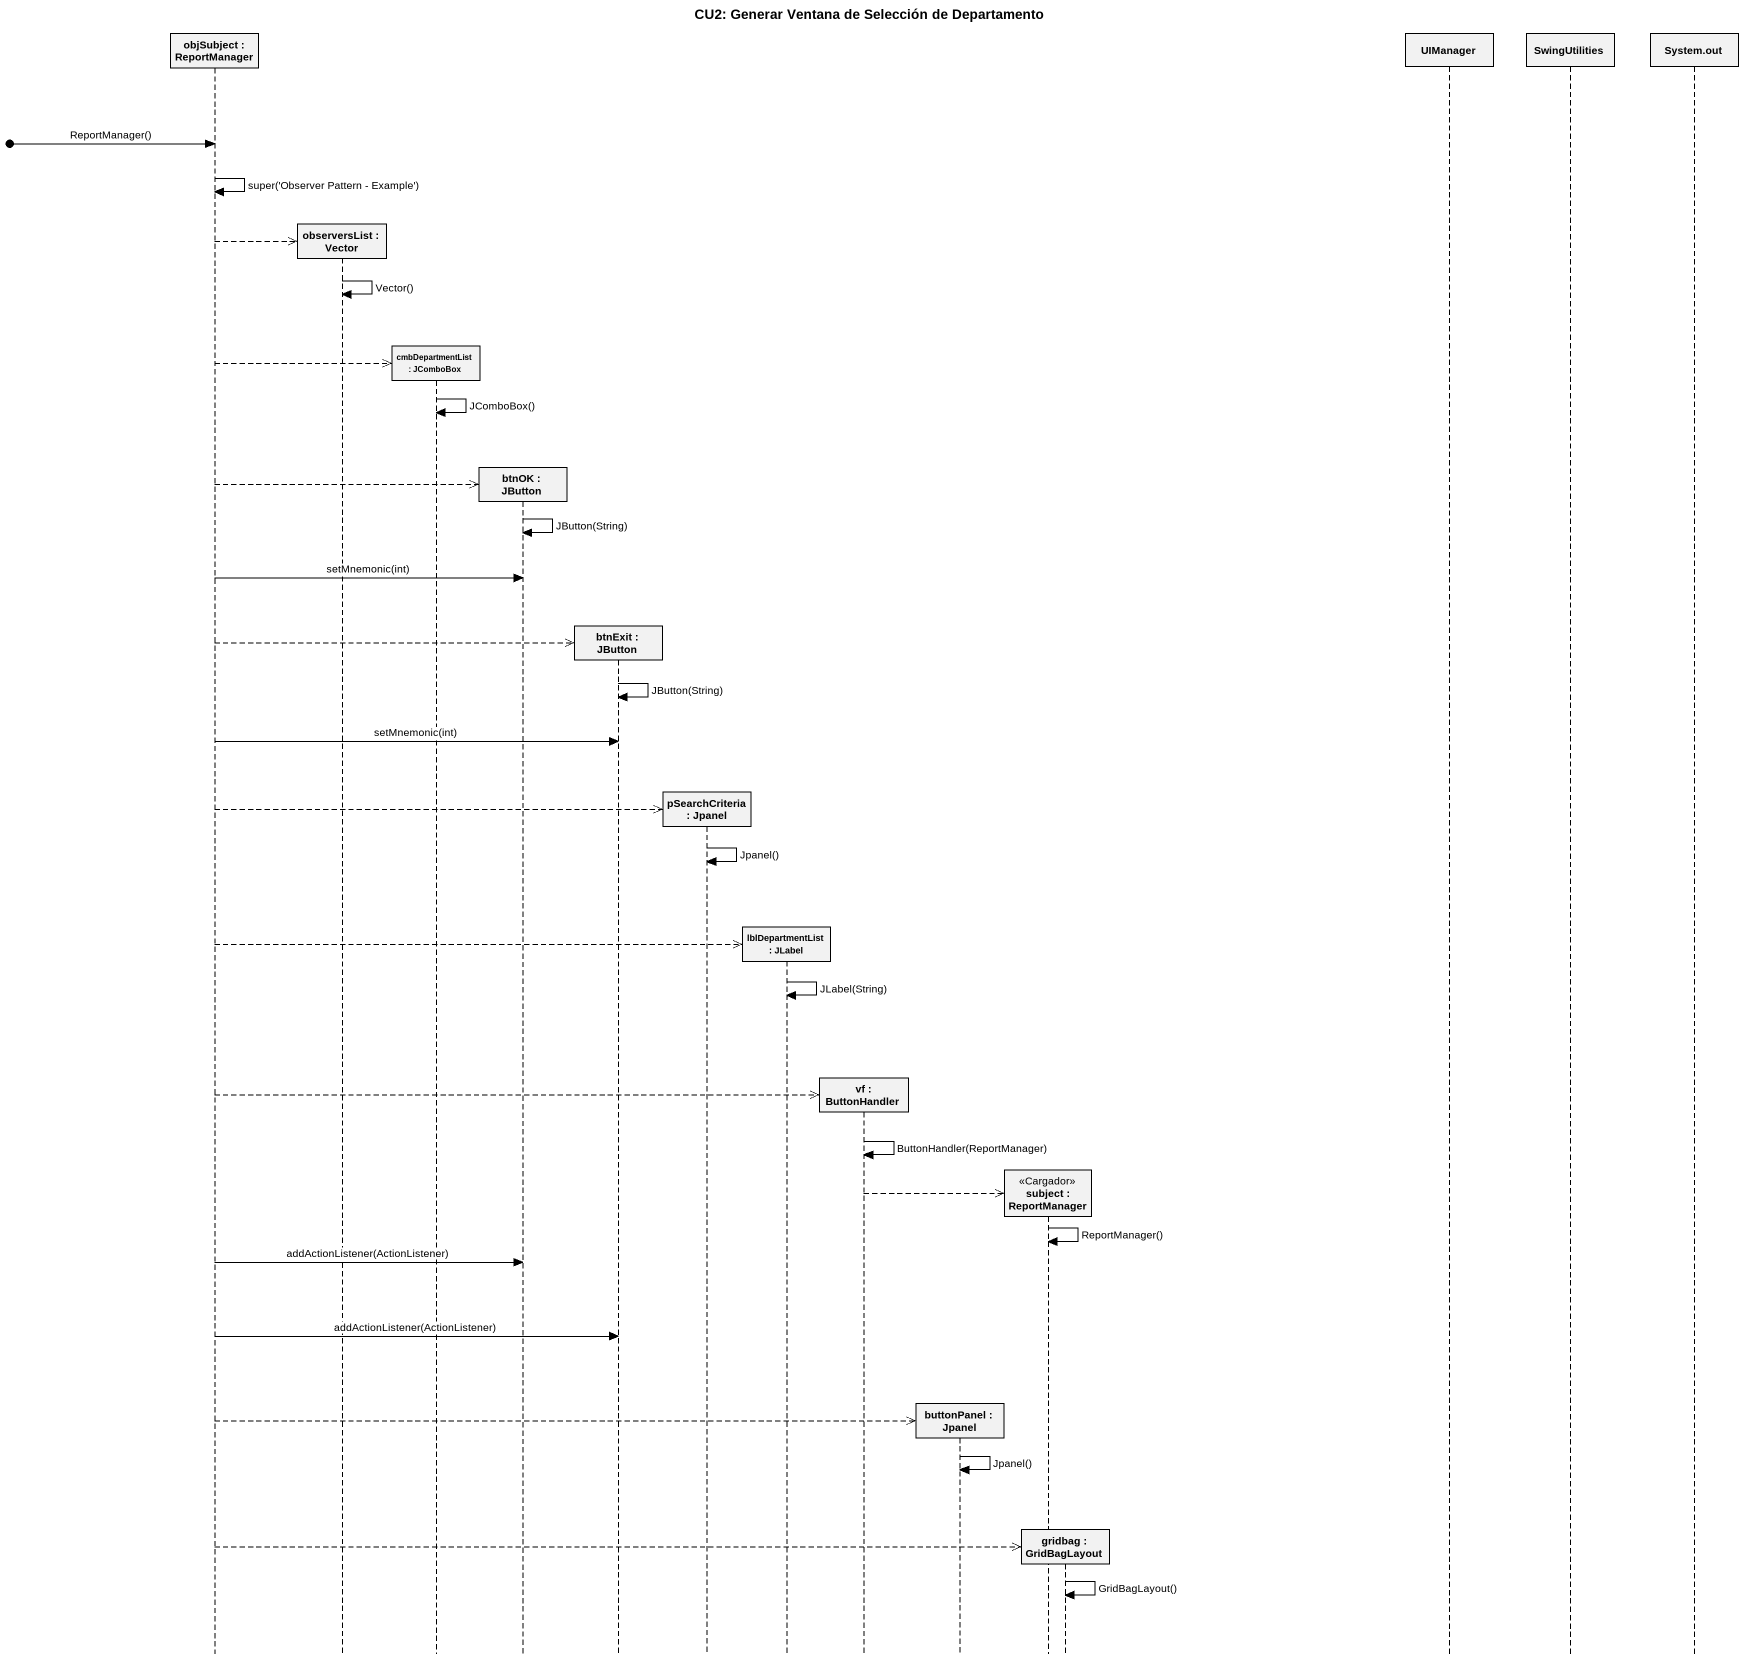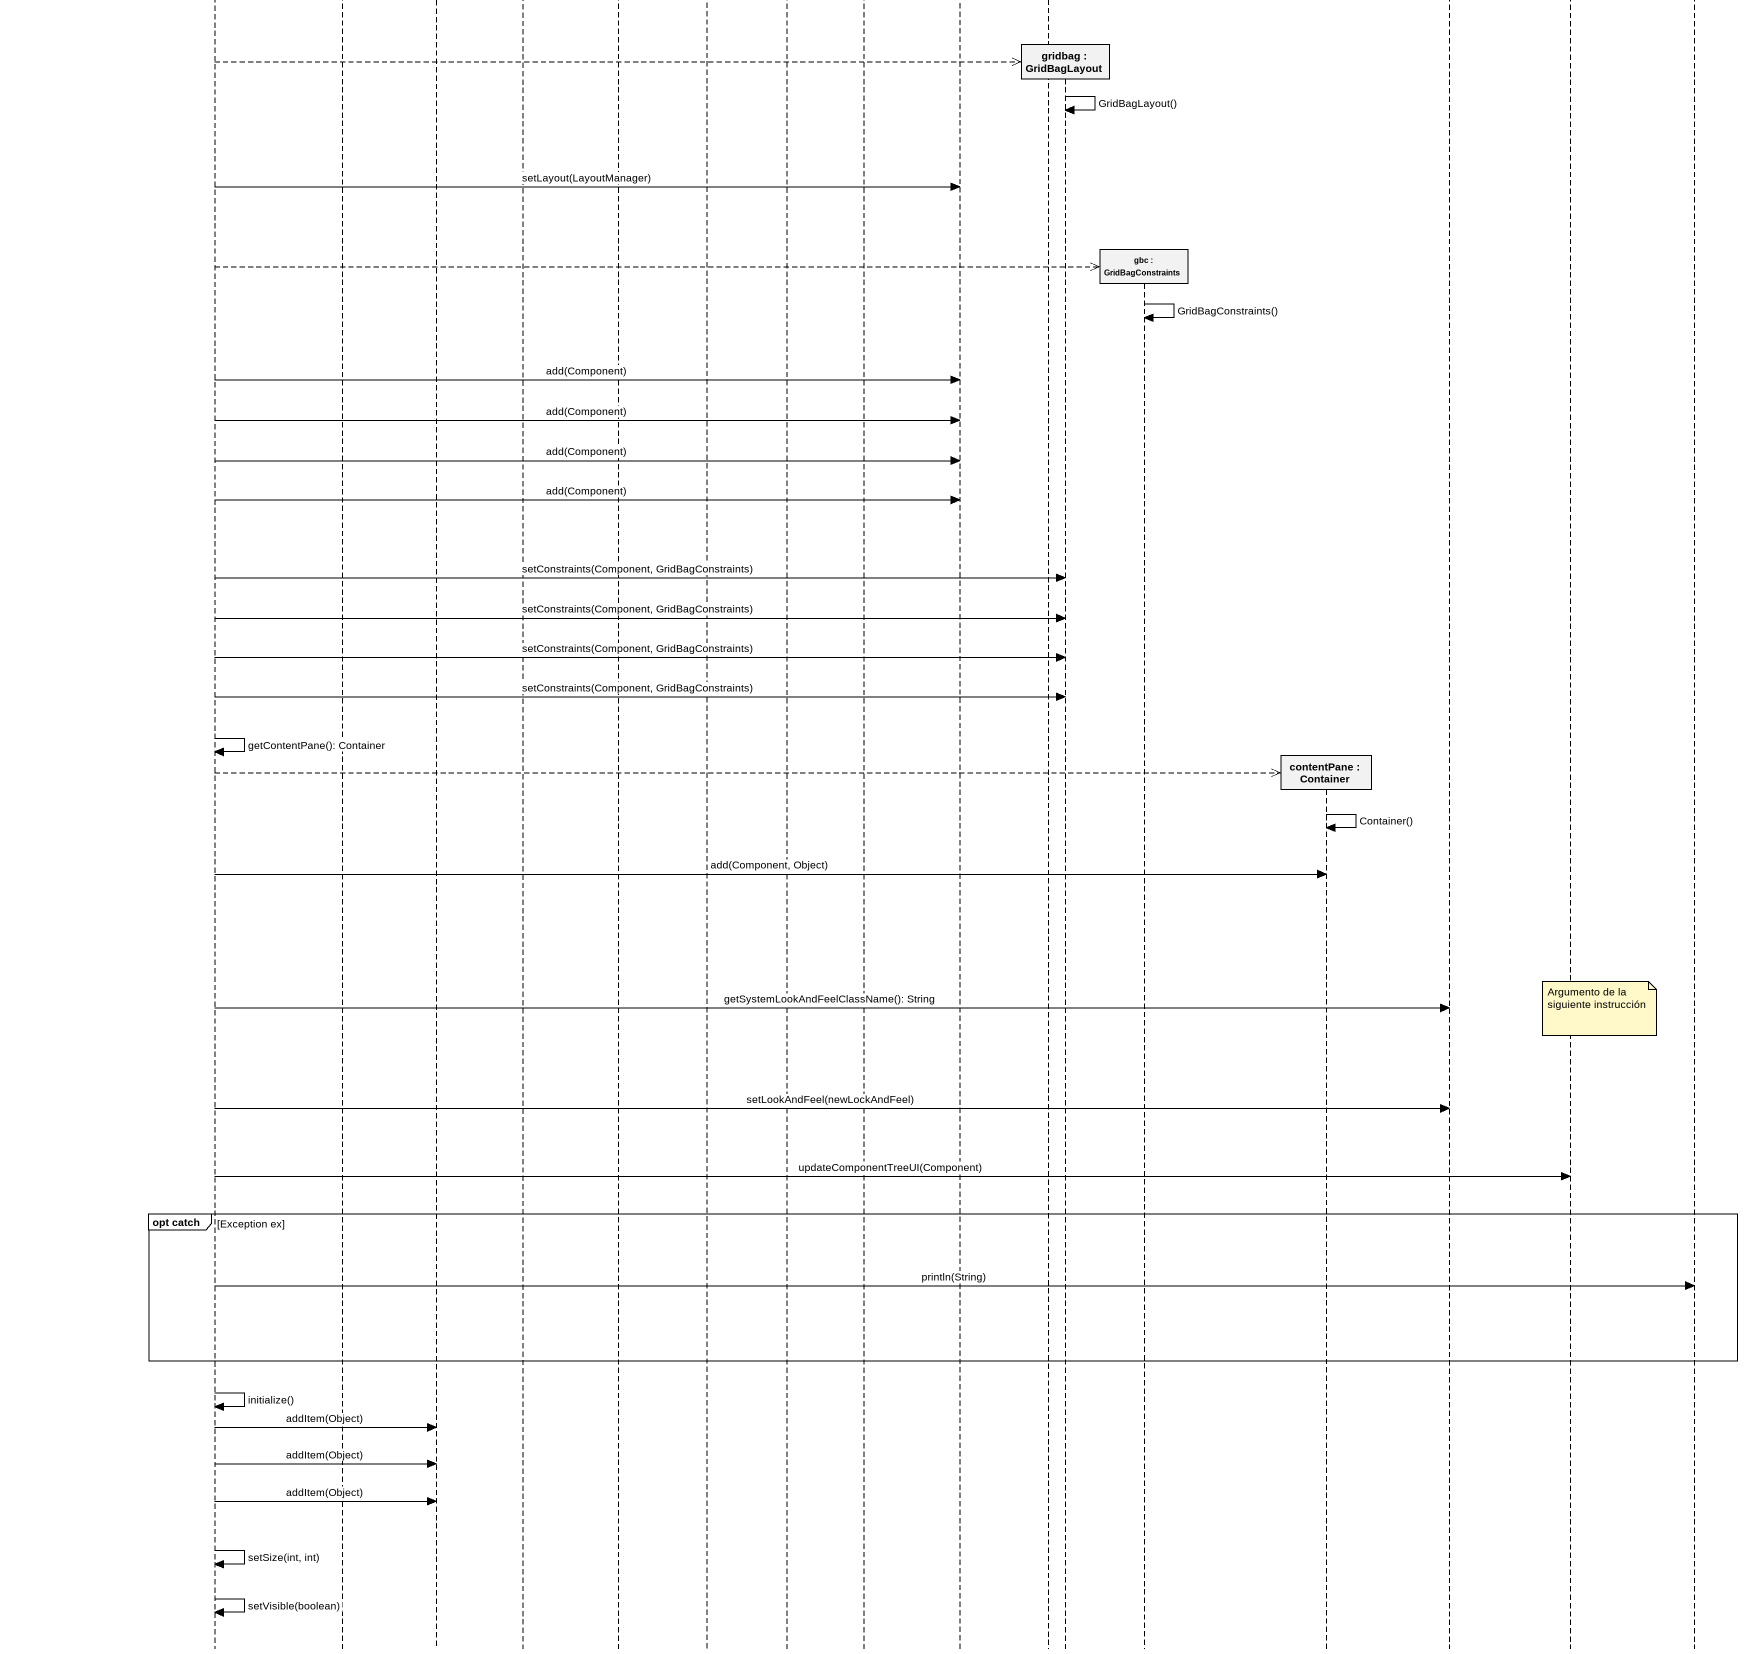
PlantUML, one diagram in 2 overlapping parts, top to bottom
@startuml
title CU2: Generar Ventana de Selección de Departamento
hide footbox
participant "objSubject : ReportManager" as objSubject
participant "observersList : Vector" as observersList
participant "cmbDepartmentList : JComboBox" as cmbDepartmentList
participant "btnOK : JButton" as btnOK
participant "btnExit : JButton" as btnExit
participant "pSearchCriteria : Jpanel" as pSearchCriteria
participant "lblDepartmentList : JLabel" as lblDepartmentList
participant "vf : ButtonHandler" as vf
participant "buttonPanel : Jpanel" as buttonPanel
participant "subject : ReportManager" as subject <<Cargador>>
participant "gridbag : GridBagLayout" as gridbag
participant "gbc : GridBagConstraints" as gbc
participant "contentPane : Container" as contentPane
participant UIManager
participant SwingUtilities
participant "System.out" as System_out

[o-> objSubject : ReportManager()
objSubject -> objSubject : super('Observer Pattern - Example')
objSubject -->> observersList **
observersList -> observersList : Vector()
objSubject -->> cmbDepartmentList **
cmbDepartmentList -> cmbDepartmentList : JComboBox()
objSubject -->> btnOK **
btnOK -> btnOK : JButton(String)
objSubject -> btnOK : setMnemonic(int)
objSubject -->> btnExit **
btnExit -> btnExit : JButton(String)
objSubject -> btnExit : setMnemonic(int)
objSubject -->> pSearchCriteria **
pSearchCriteria -> pSearchCriteria : Jpanel()
objSubject -->> lblDepartmentList **
lblDepartmentList -> lblDepartmentList : JLabel(String)
objSubject -->> vf **
vf -> vf : ButtonHandler(ReportManager)
vf -->> subject **
subject -> subject : ReportManager()
objSubject -> btnOK : addActionListener(ActionListener)
objSubject -> btnExit : addActionListener(ActionListener)
objSubject -->> buttonPanel **
buttonPanel -> buttonPanel : Jpanel()
objSubject -->> gridbag **
gridbag -> gridbag : GridBagLayout()
objSubject -> buttonPanel : setLayout(LayoutManager)
objSubject -->> gbc **
gbc -> gbc : GridBagConstraints()
objSubject -> buttonPanel : add(Component)
objSubject -> buttonPanel : add(Component)
objSubject -> buttonPanel : add(Component)
objSubject -> buttonPanel : add(Component)
objSubject -> gridbag : setConstraints(Component, GridBagConstraints)
objSubject -> gridbag : setConstraints(Component, GridBagConstraints)
objSubject -> gridbag : setConstraints(Component, GridBagConstraints)
objSubject -> gridbag : setConstraints(Component, GridBagConstraints)
objSubject -> objSubject : getContentPane(): Container
objSubject -->> contentPane **
contentPane -> contentPane : Container()
objSubject -> contentPane : add(Component, Object)
objSubject -> UIManager : getSystemLookAndFeelClassName(): String
note over SwingUtilities : Argumento de la siguiente instrucción
objSubject -> UIManager : setLookAndFeel(newLockAndFeel)
objSubject -> SwingUtilities : updateComponentTreeUI(Component)
group opt catch [Exception ex]
  objSubject -> System_out : println(String)
end
objSubject -> objSubject : initialize()
objSubject -> cmbDepartmentList : addItem(Object)
objSubject -> cmbDepartmentList : addItem(Object)
objSubject -> cmbDepartmentList : addItem(Object)
objSubject -> objSubject : setSize(int, int)
objSubject -> objSubject : setVisible(boolean)
@enduml
